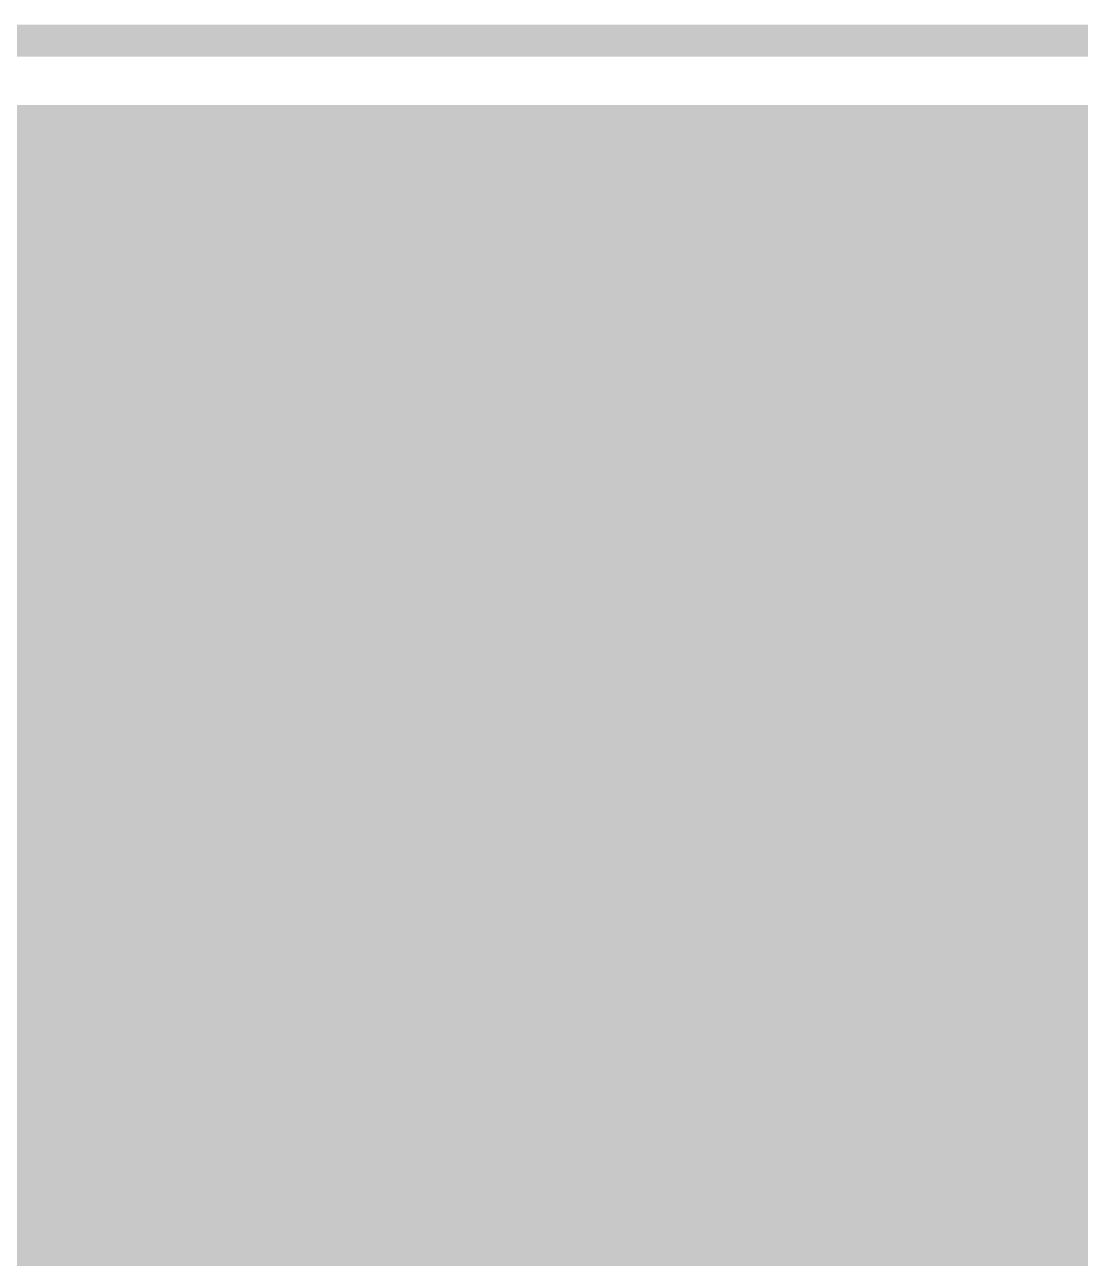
# Model space of a CAD drawing. Extents: x -5 to 157, y -120 to 103.
# Drawn here: x 40.33 to 48.71, y 93.34 to 103.13 of the extents above; entities that cross this region are included whole.
import ezdxf

# ---------------------------------------------------------------- set-up
doc = ezdxf.new("R2010")
doc.units = 0
doc.header["$MEASUREMENT"] = 0
doc.layers.get('0').update_dxf_attribs({"linetype": 'CONTINUOUS'})
for name, color, linetype in [('22-304-2_BOT', 7, 'CONTINUOUS'), ('22-304-2_DRD', 7, 'CONTINUOUS'), ('22-304-2_DRL', 2, 'CONTINUOUS'), ('22-304-2_IN1', 4, 'CONTINUOUS'), ('22-304-2_IN2', 3, 'CONTINUOUS'), ('22-304-2_SMB', 5, 'CONTINUOUS'), ('22-304-2_SPB', 14, 'CONTINUOUS'), ('22-304-2_SSB', 12, 'CONTINUOUS'), ('22-304-2_TOP', 13, 'CONTINUOUS'), ('THRUHOLE_TAP', 7, 'CONTINUOUS')]:
    doc.layers.add(name, color=color, linetype=linetype)

# ---------------------------------------------------------------- blocks, each defined once
blk = doc.blocks.new('RECTANGLE_3')
blk.add_solid([(0.4826, 0.4064), (0.4826, -0.4064), (-0.4826, 0.4064), (-0.4826, -0.4064)])
blk = doc.blocks.new('RECTANGLE_31')
blk.add_solid([(0.9017, 0.508), (0.9017, -0.508), (-0.9017, 0.508), (-0.9017, -0.508)])
blk = doc.blocks.new('ROUND_39')
at = {"const_width": 0.40005}
blk.add_lwpolyline([(-0.200024, 0, 1), (0.200024, 0, 1)], format="xyb", close=True, dxfattribs=at)
blk = doc.blocks.new('ROUND_88')
at = {"const_width": 0.10033}
blk.add_lwpolyline([(-0.050164, 0, 1), (0.050164, 0, 1)], format="xyb", close=True, dxfattribs=at)
blk = doc.blocks.new('ROUND_80')
at = {"const_width": 0.10033}
blk.add_lwpolyline([(-0.050164, 0, 1), (0.050164, 0, 1)], format="xyb", close=True, dxfattribs=at)

msp = doc.modelspace()

# ---------------------------------------------------------------- linework, layer by layer
at = {"layer": '22-304-2_BOT'}
for points, const_width in [([(82.1817, 102.362), (35.941, 102.362)], 0.254), ([(40.259, 102.362), (40.259, 99.2124)], 0.254), ([(40.4876, 102.362), (40.4876, 99.2124)], 0.254), ([(40.7162, 102.362), (40.7162, 99.2124)], 0.254), ([(40.9448, 102.362), (40.9448, 99.2124)], 0.254), ([(41.1734, 102.362), (41.1734, 99.2124)], 0.254), ([(41.402, 102.362), (41.402, 99.2124)], 0.254), ([(41.6306, 102.362), (41.6306, 99.2124)], 0.254), ([(41.8592, 102.362), (41.8592, 99.27082)], 0.254), ([(42.0878, 102.362), (42.0878, 99.49942)], 0.254), ([(42.3164, 102.362), (42.3164, 99.72802)], 0.254), ([(42.545, 102.362), (42.545, 99.95662)], 0.254), ([(42.7736, 102.362), (42.7736, 100.18522)], 0.254), ([(43.0022, 102.362), (43.0022, 100.37826)], 0.254), ([(43.2308, 102.362), (43.2308, 100.45192)], 0.254), ([(43.4594, 102.362), (43.4594, 100.457)], 0.254), ([(43.688, 102.362), (43.688, 100.457)], 0.254), ([(43.9166, 102.362), (43.9166, 100.457)], 0.254), ([(44.1452, 102.362), (44.1452, 100.457)], 0.254), ([(44.3738, 102.362), (44.3738, 100.457)], 0.254), ([(44.6024, 102.362), (44.6024, 100.457)], 0.254), ([(44.831, 102.362), (44.831, 100.457)], 0.254), ([(45.0596, 102.362), (45.0596, 100.457)], 0.254), ([(45.2882, 102.362), (45.2882, 100.457)], 0.254), ([(45.5168, 102.362), (45.5168, 100.457)], 0.254), ([(45.7454, 102.362), (45.7454, 100.457)], 0.254), ([(45.974, 102.362), (45.974, 100.457)], 0.254), ([(46.2026, 102.362), (46.2026, 100.457)], 0.254), ([(46.4312, 102.362), (46.4312, 100.457)], 0.254), ([(46.6598, 102.362), (46.6598, 100.457)], 0.254), ([(46.8884, 102.362), (46.8884, 100.457)], 0.254), ([(47.117, 102.362), (47.117, 100.457)], 0.254), ([(47.3456, 102.362), (47.3456, 100.457)], 0.254), ([(47.5742, 102.362), (47.5742, 100.457)], 0.254), ([(47.8028, 102.362), (47.8028, 100.457)], 0.254), ([(48.0314, 102.362), (48.0314, 100.457)], 0.254), ([(48.26, 102.362), (48.26, 100.457)], 0.254), ([(48.4886, 102.362), (48.4886, 100.457)], 0.254), ([(48.7172, 102.362), (48.7172, 100.457)], 0.254), ([(82.17662, 102.3366), (35.9156, 102.3366)], 0.254), ([(82.169, 102.108), (35.687, 102.108)], 0.254), ([(82.169, 101.8794), (35.4584, 101.8794)], 0.254), ([(82.169, 101.6508), (35.2298, 101.6508)], 0.254), ([(82.169, 101.4222), (35.0012, 101.4222)], 0.254), ([(82.169, 101.1936), (34.7726, 101.1936)], 0.254), ([(82.169, 100.965), (34.544, 100.965)], 0.254), ([(82.169, 100.7364), (34.3154, 100.7364)], 0.254), ([(79.79664, 100.5078), (34.0868, 100.5078)], 0.254), ([(50.8, 100.457), (43.307, 100.457)], 0.254), ([(42.86504, 100.2792), (33.8582, 100.2792)], 0.254), ([(42.85742, 100.27158), (41.79824, 99.2124)], 0.254), ([(42.63644, 100.0506), (33.6296, 100.0506)], 0.254), ([(42.40784, 99.822), (33.401, 99.822)], 0.254), ([(77.724, 99.06), (77.47, 98.806), (51.816, 98.806), (50.8, 99.822), (43.307, 99.822), (41.6814, 98.1964), (41.275, 98.1964)], 0.254), ([(44.45, 98.1964), (44.45, 98.298), (44.831, 98.298), (45.847, 99.314), (50.292, 99.314), (51.308, 98.298), (78.867, 98.298), (80.391, 99.822)], 0.254), ([(42.17924, 99.5934), (33.1724, 99.5934)], 0.254), ([(41.95064, 99.3648), (32.9438, 99.3648)], 0.254), ([(41.79824, 99.2124), (39.8653, 99.2124)], 0.254), ([(43.0403, 98.65614), (42.6847, 98.30054)], 0.254), ([(43.0403, 98.65614), (43.0403, 97.1804)], 0.254), ([(47.9806, 98.679), (47.9806, 97.9932)], 0.254), ([(48.1203, 98.679), (47.9806, 98.679)], 0.254), ([(48.1203, 98.679), (47.9806, 98.679)], 0.254), ([(48.0314, 98.679), (48.0314, 93.84284)], 0.254), ([(48.1203, 98.679), (48.1203, 97.1804)], 0.254), ([(43.0022, 98.61804), (43.0022, 89.8525)], 0.254), ([(45.9994, 98.56724), (45.8597, 98.42754)], 0.254), ([(45.974, 98.54184), (45.974, 96.95942)], 0.254), ([(45.9994, 98.56724), (45.9994, 97.9932)], 0.254), ([(47.9171, 98.5012), (46.99, 98.5012)], 0.381), ([(43.0403, 98.4504), (42.83202, 98.4504)], 0.254), ([(45.9994, 98.4504), (45.88002, 98.4504)], 0.254), ([(48.0822, 97.409), (46.99, 98.5012)], 0.254), ([(48.1203, 98.4504), (47.9806, 98.4504)], 0.254), ([(42.7736, 98.38944), (42.7736, 93.84284)], 0.254), ([(45.8597, 98.42754), (45.8597, 97.1804)], 0.254), ([(42.6847, 98.30054), (42.6847, 97.1804)], 0.254), ([(43.0403, 98.2218), (42.6847, 98.2218)], 0.254), ([(45.9994, 98.2218), (45.8597, 98.2218)], 0.254), ([(48.1203, 98.2218), (47.9806, 98.2218)], 0.254), ([(43.0403, 97.9932), (42.6847, 97.9932)], 0.254), ([(45.9994, 97.9932), (45.8597, 97.9932)], 0.254), ([(45.9994, 97.9932), (45.9994, 97.5868)], 0.254), ([(48.1203, 97.9932), (47.9806, 97.9932)], 0.254), ([(47.9806, 97.9932), (47.9806, 97.5868)], 0.254), ([(43.0403, 97.7646), (42.6847, 97.7646)], 0.254), ([(45.9994, 97.7646), (45.8597, 97.7646)], 0.254), ([(48.1203, 97.7646), (47.9806, 97.7646)], 0.254), ([(45.9994, 97.5868), (45.9994, 96.98482)], 0.254), ([(47.9806, 97.5868), (47.9806, 96.1644)], 0.254), ([(43.0403, 97.536), (42.6847, 97.536)], 0.254), ([(45.9994, 97.536), (45.8597, 97.536)], 0.254), ([(48.1203, 97.536), (47.9806, 97.536)], 0.254), ([(43.0403, 97.3074), (42.6847, 97.3074)], 0.254), ([(45.9994, 97.3074), (45.8597, 97.3074)], 0.254), ([(48.1203, 97.3074), (47.9806, 97.3074)], 0.254), ([(42.6847, 97.1804), (39.8653, 97.1804)], 0.254), ([(40.259, 97.1804), (40.259, 95.8596)], 0.254), ([(40.4876, 97.1804), (40.4876, 95.8596)], 0.254), ([(40.7162, 97.1804), (40.7162, 95.8596)], 0.254), ([(40.9448, 97.1804), (40.9448, 95.8596)], 0.254), ([(41.1734, 97.1804), (41.1734, 95.8596)], 0.254), ([(41.402, 97.1804), (41.402, 95.8596)], 0.254), ([(41.6306, 97.1804), (41.6306, 95.8596)], 0.254), ([(41.8592, 97.1804), (41.8592, 95.8596)], 0.254), ([(42.0878, 97.1804), (42.0878, 95.8596)], 0.254), ([(42.3164, 97.1804), (42.3164, 95.8596)], 0.254), ([(42.545, 97.1804), (42.545, 95.8596)], 0.254), ([(45.8597, 97.1804), (43.0403, 97.1804)], 0.254), ([(43.2308, 97.1804), (43.2308, 95.8596)], 0.254), ([(43.4594, 97.1804), (43.4594, 95.8596)], 0.254), ([(43.688, 97.1804), (43.688, 95.8596)], 0.254), ([(43.9166, 97.1804), (43.9166, 95.8596)], 0.254), ([(44.1452, 97.1804), (44.1452, 95.8596)], 0.254), ([(44.3738, 97.1804), (44.3738, 95.8596)], 0.254), ([(44.6024, 97.1804), (44.6024, 95.8596)], 0.254), ([(44.831, 97.1804), (44.831, 95.8596)], 0.254), ([(45.0596, 97.1804), (45.0596, 96.04502)], 0.254), ([(45.2882, 97.1804), (45.2882, 96.27362)], 0.254), ([(45.5168, 97.1804), (45.5168, 96.50222)], 0.254), ([(45.7454, 97.1804), (45.7454, 96.73082)], 0.254), ([(49.7586, 97.1804), (48.1203, 97.1804)], 0.254), ([(48.26, 97.1804), (48.26, 95.8596)], 0.254), ([(48.4886, 97.1804), (48.4886, 95.8596)], 0.254), ([(48.7172, 97.1804), (48.7172, 95.8596)], 0.254), ([(45.9994, 97.0788), (30.6578, 97.0788)], 0.254), ([(46.99, 97.0788), (44.7548, 94.8436), (44.45, 94.8436)], 0.254), ([(80.58912, 97.0788), (47.9806, 97.0788)], 0.254), ([(45.9994, 96.98482), (44.87164, 95.8596)], 0.254), ([(45.86224, 96.8502), (30.4292, 96.8502)], 0.254), ([(82.169, 96.8502), (47.9806, 96.8502)], 0.254), ([(45.63364, 96.6216), (30.2006, 96.6216)], 0.254), ([(58.1025, 96.6216), (47.9806, 96.6216)], 0.254), ([(45.40504, 96.393), (29.972, 96.393)], 0.254), ([(57.59704, 96.393), (47.9806, 96.393)], 0.254), ([(45.17644, 96.1644), (32.17164, 96.1644)], 0.254), ([(46.97222, 96.1644), (45.8597, 95.04934)], 0.254), ([(47.9806, 96.1644), (46.97222, 96.1644)], 0.254), ([(47.117, 96.1644), (47.117, 93.59392)], 0.254), ([(47.3456, 96.1644), (47.3456, 93.84284)], 0.254), ([(47.5742, 96.1644), (47.5742, 93.84284)], 0.254), ([(47.8028, 96.1644), (47.8028, 93.84284)], 0.254), ([(57.34812, 96.1644), (47.9806, 96.1644)], 0.254), ([(46.8884, 96.07804), (46.8884, 93.56344)], 0.254), ([(44.94784, 95.9358), (32.4866, 95.9358)], 0.254), ([(57.19064, 95.9358), (46.74362, 95.9358)], 0.254), ([(42.6847, 95.8596), (39.8653, 95.8596)], 0.254), ([(42.6847, 95.8596), (42.6847, 93.84284)], 0.254), ([(44.87164, 95.8596), (43.0403, 95.8596)], 0.254), ([(43.0403, 95.8596), (43.0403, 93.8276)], 0.254), ([(46.6598, 95.84944), (46.6598, 93.84284)], 0.254), ([(50.9397, 95.8596), (48.1203, 95.8596)], 0.254), ([(48.1203, 95.8596), (48.1203, 93.84284)], 0.254), ([(43.0403, 95.7072), (42.6847, 95.7072)], 0.254), ([(48.1203, 95.7072), (46.51502, 95.7072)], 0.254), ([(46.4312, 95.62084), (46.4312, 93.84284)], 0.254), ([(43.0403, 95.4786), (42.6847, 95.4786)], 0.254), ([(48.1203, 95.4786), (46.28642, 95.4786)], 0.254), ([(46.2026, 95.39224), (46.2026, 93.84284)], 0.254), ([(43.0403, 95.25), (42.6847, 95.25)], 0.254), ([(48.1203, 95.25), (46.05782, 95.25)], 0.254), ([(45.974, 95.16364), (45.974, 93.84284)], 0.254), ([(43.0403, 95.0214), (42.6847, 95.0214)], 0.254), ([(45.8597, 95.04934), (45.8597, 93.84284)], 0.254), ([(48.1203, 95.0214), (45.8597, 95.0214)], 0.254), ([(38.735, 92.44076), (38.735, 94.107), (39.4716, 94.8436), (41.275, 94.8436)], 0.254), ([(41.91, 92.6846), (41.783, 92.8116), (41.783, 93.345), (41.275, 93.853), (41.275, 94.8436)], 0.254), ([(44.45, 94.8436), (44.45, 92.6846)], 0.254), ([(43.0403, 94.7928), (42.6847, 94.7928)], 0.254), ([(48.1203, 94.7928), (45.8597, 94.7928)], 0.254), ([(43.0403, 94.5642), (42.6847, 94.5642)], 0.254), ([(48.1203, 94.5642), (45.8597, 94.5642)], 0.254), ([(43.0403, 94.3356), (42.6847, 94.3356)], 0.254), ([(48.1203, 94.3356), (45.8597, 94.3356)], 0.254), ([(43.0403, 94.107), (42.6847, 94.107)], 0.254), ([(48.1203, 94.107), (45.8597, 94.107)], 0.254), ([(43.0403, 93.8784), (42.6847, 93.8784)], 0.254), ([(42.86758, 93.84284), (42.6847, 93.84284)], 0.254), ([(42.86758, 93.84284), (42.86758, 91.5289)], 0.254), ([(43.815, 93.84284), (43.49242, 93.84284)], 0.254), ([(48.1203, 93.8784), (45.8597, 93.8784)], 0.254), ([(46.67758, 93.84284), (45.8597, 93.84284)], 0.254), ([(46.67758, 93.84284), (46.67758, 93.47962)], 0.254), ([(47.30242, 93.84284), (47.30242, 93.5736)], 0.254), ([(48.1203, 93.84284), (47.30242, 93.84284)], 0.254), ([(42.6847, 93.8276), (42.19702, 93.8276)], 0.254), ([(43.49242, 93.8276), (43.0403, 93.8276)], 0.254), ([(43.2308, 93.8276), (43.2308, 89.8525)], 0.254), ([(43.4594, 93.8276), (43.4594, 89.8525)], 0.254), ([(43.49242, 93.8276), (43.49242, 91.52636)], 0.254), ([(45.8597, 93.8276), (45.40758, 93.8276)], 0.254), ([(43.49242, 93.6498), (42.86758, 93.6498)], 0.254), ([(47.30242, 93.6498), (46.67758, 93.6498)], 0.254), ([(43.49242, 93.4212), (42.86758, 93.4212)], 0.254)]:
    msp.add_lwpolyline(points, dxfattribs=dict(at, const_width=const_width))
at = {"layer": '22-304-2_BOT', "const_width": 0.254}
for points in [[(43.307, 100.457, 0.1989129), (42.85799, 100.27101)], [(43.307, 100.457, 0.1989129), (42.85799, 100.27101)], [(47.117, 93.59392, 0.1269066), (46.67712, 93.48045)], [(47.117, 93.59392, 0.1269066), (46.67712, 93.48045)], [(47.30242, 93.5736, 0.0514512), (47.117, 93.59273)], [(47.30242, 93.5736, 0.0514512), (47.117, 93.59273)]]:
    msp.add_lwpolyline(points, format="xyb", dxfattribs=at)
at = {"layer": '22-304-2_DRD', "const_width": 0.254}
for points in [[(44.99864, -115.99926), (44.99864, 25.99944), (48.00092, 28.99918), (86.79942, 28.99918), (89.79916, 25.99944), (89.79916, -31.0007), (92.7989, -34.00044), (136.79932, -34.00044), (139.79906, -31.0007), (139.79906, 58.0009), (136.79932, 61.00064), (115.30076, 61.00064), (107.29976, 68.9991), (107.29976, 94.99854), (99.29876, 102.99954), (35.49904, 102.99954), (27.50058, 94.99854), (27.50058, 68.9991), (19.49958, 61.00064), (-1.99898, 61.00064), (-4.99872, 58.0009), (-4.99872, -2.99974), (18.00098, -25.99944), (18.00098, -115.99926)], [(47.8282, 98.044), (47.4472, 97.663)], [(48.3362, 98.044), (47.8282, 98.044)], [(48.7172, 97.663), (48.3362, 98.044)], [(47.8282, 97.79), (47.8282, 97.663)], [(47.9552, 97.79), (47.8282, 97.79)], [(47.9552, 97.663), (47.9552, 97.79)], [(48.2092, 97.79), (48.2092, 97.663)], [(48.3362, 97.79), (48.2092, 97.79)], [(48.3362, 97.663), (48.3362, 97.79)], [(47.4472, 97.663), (47.4472, 97.155)], [(47.8282, 97.663), (47.9552, 97.663)], [(48.2092, 97.663), (48.3362, 97.663)], [(48.7172, 97.155), (48.7172, 97.663)], [(47.9552, 97.028), (47.7012, 97.282)], [(48.4632, 97.282), (48.2092, 97.028)], [(47.4472, 97.155), (47.8282, 96.774)], [(48.3362, 96.774), (48.7172, 97.155)], [(48.2092, 97.028), (47.9552, 97.028)], [(47.8282, 96.774), (48.3362, 96.774)], [(46.863, 93.3196), (46.482, 92.9386)], [(46.863, 93.3196), (46.482, 92.9386)], [(47.371, 93.3196), (46.863, 93.3196)], [(47.371, 93.3196), (46.863, 93.3196)], [(47.752, 92.9386), (47.371, 93.3196)], [(47.752, 92.9386), (47.371, 93.3196)]]:
    msp.add_lwpolyline(points, dxfattribs=at)
at = {"layer": '22-304-2_DRL', "const_width": 0.254}
msp.add_lwpolyline([(44.99864, -115.99926), (44.99864, 25.99944), (48.00092, 28.99918), (86.79942, 28.99918), (89.79916, 25.99944), (89.79916, -31.0007), (92.7989, -34.00044), (136.79932, -34.00044), (139.79906, -31.0007), (139.79906, 58.0009), (136.79932, 61.00064), (115.30076, 61.00064), (107.29976, 68.9991), (107.29976, 94.99854), (99.29876, 102.99954), (35.49904, 102.99954), (27.50058, 94.99854), (27.50058, 68.9991), (19.49958, 61.00064), (-1.99898, 61.00064), (-4.99872, 58.0009), (-4.99872, -2.99974), (18.00098, -25.99944), (18.00098, -115.99926)], dxfattribs=at)
at = {"layer": '22-304-2_IN1', "const_width": 0.254}
for points in [[(82.296, 102.362), (36.068, 102.362), (28.702, 94.996), (28.702, 68.326), (20.574, 60.198), (-1.778, 60.198), (-4.191, 57.785), (-4.191, -2.667), (18.669, -25.527)], [(40.386, 102.362), (40.386, 62.92088)], [(40.6146, 102.362), (40.6146, 63.3603)], [(40.8432, 102.362), (40.8432, 63.53556)], [(41.0718, 102.362), (41.0718, 63.62192)], [(41.3004, 102.362), (41.3004, 63.64478)], [(41.529, 102.362), (41.529, 63.60922)], [(41.7576, 102.362), (41.7576, 63.50508)], [(41.9862, 102.362), (41.9862, 63.30188)], [(42.2148, 102.362), (42.2148, 53.67782)], [(42.4434, 102.362), (42.4434, 71.1454)], [(42.672, 102.362), (42.672, 71.5137)], [(42.9006, 102.362), (42.9006, 71.67626)], [(43.1292, 102.362), (43.1292, 76.52766)], [(43.3578, 102.362), (43.3578, 78.30058)], [(43.5864, 102.362), (43.5864, 78.63586)], [(43.815, 102.362), (43.815, 78.8289)], [(44.0436, 102.362), (44.0436, 78.94828)], [(44.2722, 102.362), (44.2722, 79.01686)], [(44.5008, 102.362), (44.5008, 79.04226)], [(44.7294, 102.362), (44.7294, 79.02702)], [(44.958, 102.362), (44.958, 78.97114)], [(45.1866, 102.362), (45.1866, 78.86446)], [(45.4152, 102.362), (45.4152, 78.69428)], [(45.6438, 102.362), (45.6438, 78.4098)], [(45.8724, 102.362), (45.8724, 78.33106)], [(46.101, 102.362), (46.101, 78.6511)], [(46.3296, 102.362), (46.3296, 78.83906)], [(46.5582, 102.362), (46.5582, 78.9559)], [(46.7868, 102.362), (46.7868, 79.0194)], [(47.0154, 102.362), (47.0154, 79.04226)], [(47.244, 102.362), (47.244, 97.75698)], [(47.4726, 102.362), (47.4726, 98.0821)], [(47.7012, 102.362), (47.7012, 98.23196)], [(47.9298, 102.362), (47.9298, 98.30308)], [(48.1584, 102.362), (48.1584, 98.31324)], [(48.387, 102.362), (48.387, 98.26244)], [(48.6156, 102.362), (48.6156, 98.14306)], [(82.296, 102.235), (35.941, 102.235)], [(82.296, 102.0064), (35.7124, 102.0064)], [(82.296, 101.7778), (35.4838, 101.7778)], [(82.296, 101.5492), (35.2552, 101.5492)], [(82.296, 101.3206), (35.0266, 101.3206)], [(82.296, 101.092), (34.798, 101.092)], [(82.296, 100.8634), (34.5694, 100.8634)], [(79.98714, 100.6348), (34.3408, 100.6348)], [(79.69504, 100.4062), (34.1122, 100.4062)], [(79.55534, 100.1776), (33.8836, 100.1776)], [(77.54112, 99.949), (33.655, 99.949)], [(77.1017, 99.7204), (33.4264, 99.7204)], [(76.92644, 99.4918), (33.1978, 99.4918)], [(76.84008, 99.2632), (32.9692, 99.2632)], [(76.81722, 99.0346), (32.7406, 99.0346)], [(76.85278, 98.806), (32.512, 98.806)], [(76.95438, 98.5774), (32.2834, 98.5774)], [(77.16012, 98.3488), (32.0548, 98.3488)], [(47.51832, 98.1202), (31.8262, 98.1202)], [(80.30718, 98.1202), (48.64608, 98.1202)], [(47.31258, 97.8916), (31.5976, 97.8916)], [(47.21098, 97.663), (31.369, 97.663)], [(47.17542, 97.4344), (31.1404, 97.4344)], [(47.19828, 97.2058), (30.9118, 97.2058)], [(47.28464, 96.9772), (30.6832, 96.9772)], [(47.244, 97.06102), (47.244, 79.02448)], [(47.4599, 96.7486), (30.4546, 96.7486)], [(47.4726, 96.7359), (47.4726, 78.96606)], [(82.296, 96.7486), (48.7045, 96.7486)], [(47.7012, 96.58604), (47.7012, 78.85684)], [(48.6156, 96.67494), (48.6156, 78.66634)], [(47.89932, 96.52), (30.226, 96.52)], [(47.9298, 96.51492), (47.9298, 78.67904)], [(48.1584, 96.50476), (48.1584, 78.3844)], [(57.8104, 96.52), (48.26508, 96.52)], [(48.387, 96.55302), (48.387, 78.359)], [(57.47258, 96.2914), (29.9974, 96.2914)], [(57.26938, 96.0628), (29.7688, 96.0628)], [(57.1373, 95.8342), (29.5402, 95.8342)], [(57.05602, 95.6056), (29.3116, 95.6056)], [(57.01792, 95.377), (29.083, 95.377)], [(57.01538, 95.1484), (28.8544, 95.1484)], [(57.05094, 94.9198), (28.702, 94.9198)], [(57.12714, 94.6912), (28.702, 94.6912)], [(57.2516, 94.4626), (28.702, 94.4626)], [(57.44464, 94.234), (28.702, 94.234)], [(57.01284, 94.0054), (28.702, 94.0054)], [(57.01284, 93.7768), (28.702, 93.7768)], [(57.01284, 93.5482), (28.702, 93.5482)], [(57.01284, 93.3196), (28.702, 93.3196)]]:
    msp.add_lwpolyline(points, dxfattribs=at)
for points in [[(48.0822, 98.31578, 0.4142136), (47.17542, 97.409)], [(48.98898, 97.409, 0.4142136), (48.0822, 98.31578)], [(47.17542, 97.409, 0.4142136), (48.0822, 96.50222)], [(48.0822, 96.50222, 0.4142136), (48.98898, 97.409)]]:
    msp.add_lwpolyline(points, format="xyb", dxfattribs=at)
at = {"layer": '22-304-2_IN2', "const_width": 0.254}
for points in [[(83.13166, 102.362), (35.941, 102.362)], [(40.259, 102.362), (40.259, 92.11818)], [(40.4876, 102.362), (40.4876, 92.25534)], [(40.7162, 102.362), (40.7162, 92.32392)], [(40.9448, 102.362), (40.9448, 92.33662)], [(41.1734, 102.362), (41.1734, 92.30106)], [(41.402, 102.362), (41.402, 92.20454)], [(41.6306, 102.362), (41.6306, 92.02674)], [(41.8592, 102.362), (41.8592, 91.66098)], [(42.0878, 102.362), (42.0878, 84.44738)], [(42.3164, 102.362), (42.3164, 84.44738)], [(42.545, 102.362), (42.545, 84.44738)], [(42.7736, 102.362), (42.7736, 84.44738)], [(43.0022, 102.362), (43.0022, 84.44738)], [(43.2308, 102.362), (43.2308, 84.44738)], [(43.4594, 102.362), (43.4594, 84.44738)], [(43.688, 102.362), (43.688, 84.44738)], [(43.9166, 102.362), (43.9166, 84.44738)], [(44.1452, 102.362), (44.1452, 84.44738)], [(44.3738, 102.362), (44.3738, 84.44738)], [(44.6024, 102.362), (44.6024, 84.44738)], [(44.831, 102.362), (44.831, 91.82608)], [(45.0596, 102.362), (45.0596, 92.09786)], [(45.2882, 102.362), (45.2882, 92.24264)], [(45.5168, 102.362), (45.5168, 92.31884)], [(45.7454, 102.362), (45.7454, 92.33916)], [(45.974, 102.362), (45.974, 92.30614)], [(46.2026, 102.362), (46.2026, 93.15196)], [(46.4312, 102.362), (46.4312, 93.44914)], [(46.6598, 102.362), (46.6598, 93.60408)], [(46.8884, 102.362), (46.8884, 93.68536)], [(47.117, 102.362), (47.117, 93.71076)], [(47.3456, 102.362), (47.3456, 93.68536)], [(47.5742, 102.362), (47.5742, 93.60408)], [(47.8028, 102.362), (47.8028, 93.44914)], [(48.0314, 102.362), (48.0314, 93.15196)], [(48.26, 102.362), (48.26, 84.44738)], [(48.4886, 102.362), (48.4886, 91.07678)], [(48.7172, 102.362), (48.7172, 91.29014)], [(83.10626, 102.3366), (35.9156, 102.3366)], [(82.92846, 102.108), (35.687, 102.108)], [(82.83194, 101.8794), (35.4584, 101.8794)], [(82.79384, 101.6508), (35.2298, 101.6508)], [(82.80908, 101.4222), (35.0012, 101.4222)], [(82.87766, 101.1936), (34.7726, 101.1936)], [(83.01228, 100.965), (34.544, 100.965)], [(79.92364, 100.7364), (34.3154, 100.7364)], [(79.62646, 100.5078), (34.0868, 100.5078)], [(79.47152, 100.2792), (33.8582, 100.2792)], [(77.45476, 100.0506), (33.6296, 100.0506)], [(77.03566, 99.822), (33.401, 99.822)], [(76.8477, 99.5934), (33.1724, 99.5934)], [(76.74356, 99.3648), (32.9438, 99.3648)], [(76.70038, 99.1362), (32.7152, 99.1362)], [(76.708, 98.9076), (32.4866, 98.9076)], [(76.7715, 98.679), (32.258, 98.679)], [(76.8985, 98.4504), (32.0294, 98.4504)], [(77.13218, 98.2218), (31.8008, 98.2218)], [(80.14716, 97.9932), (31.5722, 97.9932)], [(80.12684, 97.7646), (31.3436, 97.7646)], [(80.15732, 97.536), (31.115, 97.536)], [(80.24622, 97.3074), (30.8864, 97.3074)], [(80.41386, 97.0788), (30.6578, 97.0788)], [(80.74152, 96.8502), (30.4292, 96.8502)], [(57.74944, 96.6216), (30.2006, 96.6216)], [(57.40654, 96.393), (29.972, 96.393)], [(57.19826, 96.1644), (29.7434, 96.1644)], [(57.05602, 95.9358), (29.5148, 95.9358)], [(56.96204, 95.7072), (29.2862, 95.7072)], [(56.91124, 95.4786), (29.0576, 95.4786)], [(56.89346, 95.25), (28.829, 95.25)], [(56.91124, 95.0214), (28.6004, 95.0214)], [(56.96204, 94.7928), (28.3718, 94.7928)], [(57.05602, 94.5642), (28.194, 94.5642)], [(57.19826, 94.3356), (28.194, 94.3356)], [(56.89346, 94.107), (28.194, 94.107)], [(56.89346, 93.8784), (28.194, 93.8784)], [(46.76648, 93.6498), (28.194, 93.6498)], [(56.89346, 93.6498), (47.46752, 93.6498)], [(46.40072, 93.4212), (28.194, 93.4212)], [(56.89346, 93.4212), (47.83074, 93.4212)]]:
    msp.add_lwpolyline(points, dxfattribs=at)
for points in [[(47.117, 93.71076, 0.4142136), (46.09084, 92.6846)], [(47.117, 93.71076, 0.4142136), (46.09084, 92.6846)], [(48.14316, 92.6846, 0.4142136), (47.117, 93.71076)], [(48.14316, 92.6846, 0.4142136), (47.117, 93.71076)]]:
    msp.add_lwpolyline(points, format="xyb", dxfattribs=at)
at = {"layer": '22-304-2_SSB', "const_width": 0.1524}
for points in [[(46.3804, 101.62286), (46.55058, 101.50348), (46.72076, 101.44506), (47.05858, 101.44506), (47.22876, 101.50348), (47.3964, 101.62286), (47.3964, 101.7397), (47.22876, 101.85908), (47.05858, 101.9175), (46.72076, 101.9175), (46.55058, 101.85908), (46.3804, 101.7397), (46.3804, 101.62286)], [(41.37406, 101.73462), (41.5417, 101.79304), (41.71188, 101.79304), (41.88206, 101.73462), (41.88206, 101.37902), (41.71188, 101.3206), (41.5417, 101.3206), (41.37406, 101.37902), (41.37406, 101.73462), (41.20388, 101.79304), (41.0337, 101.79304), (40.86606, 101.73462), (40.86606, 101.37902), (41.0337, 101.3206), (41.20388, 101.3206), (41.37406, 101.37902)], [(44.30776, 101.36378), (44.30776, 101.71938), (44.14012, 101.7778), (43.96994, 101.7778), (43.79976, 101.71938), (43.79976, 101.36378), (43.96994, 101.30536), (44.14012, 101.30536), (44.81576, 101.54158)], [(46.3804, 101.0793), (46.3804, 100.60686), (47.05858, 101.0793), (47.22876, 101.0793), (47.3964, 101.02088), (47.3964, 100.66528), (47.22876, 100.60686)], [(40.86606, 100.95484), (40.86606, 100.71862)], [(43.79976, 100.9396), (43.79976, 100.70338)], [(40.86606, 100.838), (41.88206, 100.838), (41.71188, 100.71862)], [(43.79976, 100.82276), (44.81576, 100.82276), (44.64812, 100.70338)], [(41.37406, 100.05822), (40.86606, 100.23602)], [(41.37406, 99.76104), (41.37406, 100.11664), (41.5417, 100.23602), (41.71188, 100.23602), (41.88206, 100.11664), (41.88206, 99.76104), (40.86606, 99.76104)], [(44.30776, 100.04298), (43.79976, 100.22078)], [(44.30776, 99.7458), (44.30776, 100.1014), (44.47794, 100.22078), (44.64812, 100.22078), (44.81576, 100.1014), (44.81576, 99.7458), (43.79976, 99.7458)], [(46.8884, 100.0633), (46.3804, 100.2411)], [(46.8884, 99.76866), (46.8884, 100.12426), (47.05858, 100.2411), (47.22876, 100.2411), (47.3964, 100.12426), (47.3964, 99.76866), (46.3804, 99.76866)], [(39.878, 93.853), (42.672, 93.853), (42.672, 99.187), (39.878, 99.187), (39.878, 93.853)], [(45.847, 99.187), (43.053, 99.187), (43.053, 93.853), (45.847, 93.853), (45.847, 99.187)], [(46.1645, 96.3295), (46.1645, 99.2505), (47.8028, 99.2505), (47.8028, 96.3295), (46.1645, 96.3295)], [(48.133, 93.853), (50.927, 93.853), (50.927, 99.187), (48.133, 99.187), (48.133, 93.853)], [(46.34738, 94.94266), (47.36338, 95.29826), (47.36338, 94.82582)], [(47.36338, 94.46006), (46.51756, 94.46006), (46.34738, 94.40164), (46.34738, 94.04604), (46.51756, 93.98762), (47.36338, 93.98762)]]:
    msp.add_lwpolyline(points, dxfattribs=at)
at = {"layer": '22-304-2_TOP', "const_width": 0.254}
for points in [[(82.1817, 102.362), (35.941, 102.362)], [(40.259, 102.362), (40.259, 91.9607)], [(40.4876, 102.362), (40.4876, 92.12326)], [(40.7162, 102.362), (40.7162, 92.202)], [(40.9448, 102.362), (40.9448, 92.21978)], [(41.1734, 102.362), (41.1734, 92.1766)], [(41.402, 102.362), (41.402, 92.06484)], [(41.6306, 102.362), (41.6306, 91.84386)], [(41.8592, 102.362), (41.8592, 82.76082)], [(42.0878, 102.362), (42.0878, 82.98942)], [(42.3164, 102.362), (42.3164, 83.21802)], [(42.545, 102.362), (42.545, 83.44662)], [(42.7736, 102.362), (42.7736, 83.67522)], [(43.0022, 102.362), (43.0022, 83.90382)], [(43.2308, 102.362), (43.2308, 84.13242)], [(43.4594, 102.362), (43.4594, 84.36102)], [(43.688, 102.362), (43.688, 84.58962)], [(43.9166, 102.362), (43.9166, 84.81822)], [(44.1452, 102.362), (44.1452, 85.04682)], [(44.3738, 102.362), (44.3738, 85.27542)], [(44.6024, 102.362), (44.6024, 85.50402)], [(44.831, 102.362), (44.831, 91.49588)], [(45.0596, 102.362), (45.0596, 91.9353)], [(45.2882, 102.362), (45.2882, 92.11056)], [(45.5168, 102.362), (45.5168, 92.19692)], [(45.7454, 102.362), (45.7454, 92.21978)], [(45.974, 102.362), (45.974, 92.18422)], [(46.2026, 102.362), (46.2026, 92.08008)], [(46.4312, 102.362), (46.4312, 93.27896)], [(46.6598, 102.362), (46.6598, 93.46946)], [(46.8884, 102.362), (46.8884, 93.56344)], [(47.117, 102.362), (47.117, 93.59392)], [(47.3456, 102.362), (47.3456, 93.56344)], [(47.5742, 102.362), (47.5742, 93.46946)], [(47.8028, 102.362), (47.8028, 93.27896)], [(48.0314, 102.362), (48.0314, 88.93302)], [(48.26, 102.362), (48.26, 89.16162)], [(48.4886, 102.362), (48.4886, 90.86088)], [(48.7172, 102.362), (48.7172, 91.14282)], [(82.17662, 102.3366), (35.9156, 102.3366)], [(82.169, 102.108), (35.687, 102.108)], [(82.169, 101.8794), (35.4584, 101.8794)], [(82.169, 101.6508), (35.2298, 101.6508)], [(82.169, 101.4222), (35.0012, 101.4222)], [(82.169, 101.1936), (34.7726, 101.1936)], [(82.169, 100.965), (34.544, 100.965)], [(82.169, 100.7364), (34.3154, 100.7364)], [(79.79664, 100.5078), (34.0868, 100.5078)], [(79.60614, 100.2792), (33.8582, 100.2792)], [(79.51216, 100.0506), (33.6296, 100.0506)], [(77.23124, 99.822), (33.401, 99.822)], [(76.98994, 99.5934), (33.1724, 99.5934)], [(76.86802, 99.3648), (32.9438, 99.3648)], [(76.81976, 99.1362), (32.7152, 99.1362)], [(76.82992, 98.9076), (32.4866, 98.9076)], [(76.90104, 98.679), (32.258, 98.679)], [(77.0509, 98.4504), (32.0294, 98.4504)], [(56.48452, 98.2218), (31.8008, 98.2218)], [(56.11876, 97.9932), (31.5722, 97.9932)], [(55.88762, 97.7646), (31.3436, 97.7646)], [(55.65902, 97.536), (31.115, 97.536)], [(55.43042, 97.3074), (30.8864, 97.3074)], [(55.20182, 97.0788), (30.6578, 97.0788)], [(54.97322, 96.8502), (30.4292, 96.8502)], [(54.78526, 96.6216), (30.2006, 96.6216)], [(54.67604, 96.393), (29.972, 96.393)], [(54.62016, 96.1644), (32.17164, 96.1644)], [(54.61, 95.9358), (32.4866, 95.9358)], [(54.61, 95.7072), (32.64662, 95.7072)], [(54.61, 95.4786), (32.73044, 95.4786)], [(54.61, 95.25), (32.75838, 95.25)], [(54.61, 95.0214), (32.73044, 95.0214)], [(54.61, 94.7928), (32.64662, 94.7928)], [(54.61, 94.5642), (32.4866, 94.5642)], [(54.61, 94.3356), (32.17164, 94.3356)], [(54.61, 94.107), (28.194, 94.107)], [(54.61, 93.8784), (28.194, 93.8784)], [(54.61254, 93.6498), (28.194, 93.6498)], [(46.58614, 93.4212), (28.194, 93.4212)], [(54.65064, 93.4212), (47.64786, 93.4212)]]:
    msp.add_lwpolyline(points, dxfattribs=at)
for points in [[(47.117, 93.59392, 0.4142136), (46.20768, 92.6846)], [(47.117, 93.59392, 0.4142136), (46.20768, 92.6846)], [(48.02378, 92.6846, 0.4142136), (47.117, 93.59138)], [(48.02378, 92.6846, 0.4142136), (47.117, 93.59138)]]:
    msp.add_lwpolyline(points, format="xyb", dxfattribs=at)

# ---------------------------------------------------------------- block references
at = {"layer": '22-304-2_BOT'}
for name, p in [('RECTANGLE_3', (46.99, 98.5012)), ('RECTANGLE_31', (41.275, 98.1964)), ('RECTANGLE_31', (44.45, 98.1964)), ('RECTANGLE_31', (49.53, 98.1964)), ('ROUND_39', (48.0822, 97.409)), ('RECTANGLE_3', (46.99, 97.0788)), ('RECTANGLE_31', (41.275, 94.8436)), ('RECTANGLE_31', (44.45, 94.8436)), ('RECTANGLE_31', (49.53, 94.8436))]:
    msp.add_blockref(name, p, dxfattribs=at)
at = {"layer": '22-304-2_DRL'}
msp.add_blockref('ROUND_88', (48.0822, 97.409), dxfattribs=at)
at = {"layer": '22-304-2_IN1'}
msp.add_blockref('ROUND_39', (48.0822, 97.409), dxfattribs=at)
at = {"layer": '22-304-2_IN2'}
msp.add_blockref('ROUND_39', (48.0822, 97.409), dxfattribs=at)
at = {"layer": '22-304-2_SMB'}
for name, p in [('RECTANGLE_3', (46.99, 98.5012)), ('RECTANGLE_31', (41.275, 98.1964)), ('RECTANGLE_31', (44.45, 98.1964)), ('RECTANGLE_31', (49.53, 98.1964)), ('RECTANGLE_3', (46.99, 97.0788)), ('RECTANGLE_31', (41.275, 94.8436)), ('RECTANGLE_31', (44.45, 94.8436)), ('RECTANGLE_31', (49.53, 94.8436))]:
    msp.add_blockref(name, p, dxfattribs=at)
at = {"layer": '22-304-2_SPB'}
for name, p in [('RECTANGLE_3', (46.99, 98.5012)), ('RECTANGLE_31', (41.275, 98.1964)), ('RECTANGLE_31', (44.45, 98.1964)), ('RECTANGLE_31', (49.53, 98.1964)), ('RECTANGLE_3', (46.99, 97.0788)), ('RECTANGLE_31', (41.275, 94.8436)), ('RECTANGLE_31', (44.45, 94.8436)), ('RECTANGLE_31', (49.53, 94.8436))]:
    msp.add_blockref(name, p, dxfattribs=at)
at = {"layer": '22-304-2_TOP'}
msp.add_blockref('ROUND_39', (48.0822, 97.409), dxfattribs=at)
at = {"layer": 'THRUHOLE_TAP'}
msp.add_blockref('ROUND_80', (48.0822, 97.409), dxfattribs=at)

doc.saveas('drawing.dxf')
